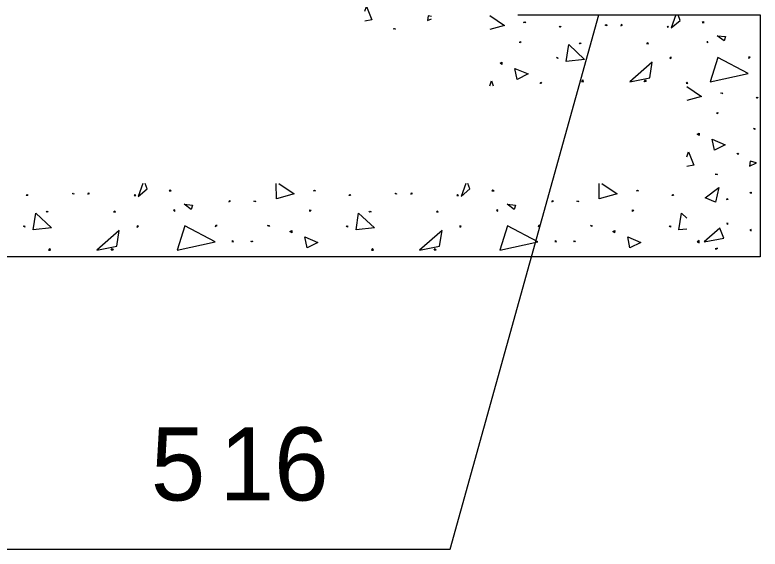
# Model space of a CAD drawing. Extents: x 509.04 to 512.35, y 535.39 to 537.32.
# Drawn here: x 510.1473 to 510.5321, y 536.1225 to 536.3984 of the extents above; entities that cross this region are included whole.
import ezdxf

# ---------------------------------------------------------------- set-up
doc = ezdxf.new("R2010")
doc.units = 0
for name, color, linetype in [('Bridge-Gen-Rail', 7, 'Continuous'), ('Bridge-Rebar-3', 7, 'Continuous'), ('Bridge-Text', 7, 'Continuous'), ('CONNECT', 7, 'Continuous')]:
    doc.layers.add(name, color=color, linetype=linetype)

msp = doc.modelspace()

# ---------------------------------------------------------------- linework, layer by layer
at = {"layer": 'Bridge-Gen-Rail'}
msp.add_line((510.5321, 536.2734), (509.67764, 536.2734), dxfattribs=at)
msp.add_lwpolyline([(510.48004, 536.39833), (510.5321, 536.39833), (510.5321, 536.2734)], dxfattribs=at)
at = {"layer": 'Bridge-Rebar-3'}
msp.add_lwpolyline([(510.40706, 536.39836), (510.49039, 536.39836)], dxfattribs=at)
at = {"layer": 'Bridge-Text'}
msp.add_lwpolyline([(509.80708, 536.12251), (510.372, 536.12251), (510.44878, 536.39833)], dxfattribs=at)
at = {"layer": 'CONNECT'}
for points in [[(510.32799, 536.40021), (510.32886, 536.40273), (510.33153, 536.39587), (510.32799, 536.39515)], [(510.48863, 536.39833), (510.48618, 536.39161), (510.4908, 536.39544), (510.48972, 536.39833)], [(510.36236, 536.39753), (510.36063, 536.39797), (510.36041, 536.39544), (510.36236, 536.39638)], [(510.39247, 536.39811), (510.40012, 536.39291), (510.39247, 536.39075)], [(510.41001, 536.3945), (510.41059, 536.39486), (510.41109, 536.39436), (510.41001, 536.3945)], [(510.50322, 536.3945), (510.50264, 536.39486), (510.50213, 536.39436), (510.50322, 536.3945)], [(510.34258, 536.39125), (510.34323, 536.39133), (510.34388, 536.39104), (510.34258, 536.39125)], [(510.42828, 536.39212), (510.42878, 536.39263), (510.42914, 536.39205), (510.42828, 536.39212)], [(510.45217, 536.39313), (510.45275, 536.39335), (510.4529, 536.3927), (510.45217, 536.39313)], [(510.46105, 536.39313), (510.4604, 536.39335), (510.46026, 536.3927), (510.46105, 536.39313)], [(510.48488, 536.39212), (510.48445, 536.39263), (510.48408, 536.39205), (510.48488, 536.39212)], [(510.50993, 536.38764), (510.51426, 536.38714), (510.51361, 536.3849), (510.50993, 536.38764)], [(510.40806, 536.38389), (510.40806, 536.38454), (510.40871, 536.38447), (510.40806, 536.38389)], [(510.43196, 536.37429), (510.43326, 536.38302), (510.44142, 536.37537), (510.43196, 536.37429)], [(510.43875, 536.38338), (510.43911, 536.38396), (510.43976, 536.38367), (510.43875, 536.38338)], [(510.47441, 536.38338), (510.47405, 536.38396), (510.47347, 536.38367), (510.47441, 536.38338)], [(510.50509, 536.38389), (510.50517, 536.38454), (510.50452, 536.38447), (510.50509, 536.38389)], [(510.4269, 536.37631), (510.42755, 536.37645), (510.42763, 536.3758), (510.4269, 536.37631)], [(510.48632, 536.37631), (510.48567, 536.37645), (510.48553, 536.3758), (510.48632, 536.37631)], [(510.50632, 536.36382), (510.52589, 536.36815), (510.51022, 536.37638), (510.50632, 536.36382)], [(510.52697, 536.3766), (510.52632, 536.37667), (510.52603, 536.37609), (510.52697, 536.3766)], [(510.39781, 536.37342), (510.39882, 536.37393), (510.39875, 536.37277), (510.39781, 536.37342)], [(510.46481, 536.36382), (510.47513, 536.36584), (510.47643, 536.37393), (510.46481, 536.36382)], [(510.40669, 536.36505), (510.40553, 536.37075), (510.41225, 536.36786), (510.40669, 536.36505)], [(510.39247, 536.36172), (510.39333, 536.36425), (510.39434, 536.36172)], [(510.4399, 536.36389), (510.44091, 536.36382), (510.44048, 536.36476), (510.4399, 536.36389)], [(510.47333, 536.36389), (510.47224, 536.36382), (510.47275, 536.36476), (510.47333, 536.36389)], [(510.41846, 536.36302), (510.41882, 536.3636), (510.41932, 536.36317), (510.41846, 536.36302)], [(510.49477, 536.36302), (510.49441, 536.3636), (510.4939, 536.36317), (510.49477, 536.36302)], [(510.49426, 536.36144), (510.50185, 536.35624), (510.49426, 536.35414)], [(510.51174, 536.3579), (510.51231, 536.35819), (510.51282, 536.35775), (510.51174, 536.3579)], [(510.53007, 536.35552), (510.53058, 536.35595), (510.53094, 536.35537), (510.53007, 536.35552)], [(510.50986, 536.34729), (510.50986, 536.34794), (510.51051, 536.34779), (510.50986, 536.34729)], [(510.49953, 536.33682), (510.50062, 536.33732), (510.50055, 536.33617), (510.49953, 536.33682)], [(510.5287, 536.3397), (510.52935, 536.33978), (510.52942, 536.33913), (510.5287, 536.3397)], [(510.50849, 536.32844), (510.50733, 536.33415), (510.51405, 536.33126), (510.50849, 536.32844)], [(510.49426, 536.32505), (510.49513, 536.32758), (510.4978, 536.32072), (510.49426, 536.32007)], [(510.52026, 536.32642), (510.52062, 536.327), (510.52105, 536.32649), (510.52026, 536.32642)], [(510.52668, 536.32028), (510.53029, 536.32202), (510.5269, 536.32288), (510.52668, 536.32028)], [(510.50885, 536.3161), (510.50957, 536.31617), (510.51015, 536.31595), (510.50885, 536.3161)], [(510.21342, 536.31136), (510.21096, 536.30465), (510.21558, 536.30847), (510.2145, 536.31136)], [(510.28359, 536.31136), (510.29154, 536.30595), (510.28237, 536.30335), (510.28229, 536.31136)], [(510.38012, 536.31136), (510.37767, 536.30465), (510.38229, 536.30847), (510.3812, 536.31136)], [(510.45037, 536.31136), (510.45831, 536.30595), (510.44907, 536.30335), (510.449, 536.31136)], [(510.17696, 536.30616), (510.17754, 536.30638), (510.17768, 536.30573), (510.17696, 536.30616)], [(510.18584, 536.30616), (510.18519, 536.30638), (510.18504, 536.30573), (510.18584, 536.30616)], [(510.228, 536.30753), (510.22742, 536.30789), (510.22692, 536.30746), (510.228, 536.30753)], [(510.3015, 536.30753), (510.30208, 536.30789), (510.30251, 536.30746), (510.3015, 536.30753)], [(510.34366, 536.30616), (510.34424, 536.30638), (510.34438, 536.30573), (510.34366, 536.30616)], [(510.35254, 536.30616), (510.35189, 536.30638), (510.35175, 536.30573), (510.35254, 536.30616)], [(510.3947, 536.30753), (510.39413, 536.30789), (510.39362, 536.30746), (510.3947, 536.30753)], [(510.4682, 536.30753), (510.46878, 536.30789), (510.46928, 536.30746), (510.4682, 536.30753)], [(510.50379, 536.30382), (510.51073, 536.30931), (510.50914, 536.30166), (510.50379, 536.30382)], [(510.52675, 536.30664), (510.5274, 536.30686), (510.52748, 536.30621), (510.52675, 536.30664)], [(510.15306, 536.30515), (510.15357, 536.30566), (510.15393, 536.30508), (510.15306, 536.30515)], [(510.20966, 536.30515), (510.20916, 536.30566), (510.2088, 536.30508), (510.20966, 536.30515)], [(510.25869, 536.30219), (510.25804, 536.30241), (510.25782, 536.30176), (510.25869, 536.30219)], [(510.27074, 536.30219), (510.27139, 536.30241), (510.27161, 536.30176), (510.27074, 536.30219)], [(510.31976, 536.30515), (510.32027, 536.30566), (510.32063, 536.30508), (510.31976, 536.30515)], [(510.37637, 536.30515), (510.37586, 536.30566), (510.3755, 536.30508), (510.37637, 536.30515)], [(510.42539, 536.30219), (510.42474, 536.30241), (510.42452, 536.30176), (510.42539, 536.30219)], [(510.43745, 536.30219), (510.4381, 536.30241), (510.43831, 536.30176), (510.43745, 536.30219)], [(510.48647, 536.30515), (510.48697, 536.30566), (510.48733, 536.30508), (510.48647, 536.30515)], [(510.51499, 536.30288), (510.51513, 536.30353), (510.51563, 536.3031), (510.51499, 536.30288)], [(510.23472, 536.30068), (510.23905, 536.30017), (510.2384, 536.29793), (510.23472, 536.30068)], [(510.40142, 536.30068), (510.40575, 536.30017), (510.4051, 536.29793), (510.40142, 536.30068)], [(510.15674, 536.28732), (510.15804, 536.29605), (510.16613, 536.2884), (510.15674, 536.28732)], [(510.16353, 536.29642), (510.16389, 536.29699), (510.16454, 536.2967), (510.16353, 536.29642)], [(510.1992, 536.29642), (510.19883, 536.29699), (510.19826, 536.2967), (510.1992, 536.29642)], [(510.22988, 536.29692), (510.22988, 536.29764), (510.22923, 536.2975), (510.22988, 536.29692)], [(510.29955, 536.29692), (510.29955, 536.29764), (510.3002, 536.2975), (510.29955, 536.29692)], [(510.32345, 536.28732), (510.32475, 536.29605), (510.3329, 536.2884), (510.32345, 536.28732)], [(510.33023, 536.29642), (510.33059, 536.29699), (510.33124, 536.2967), (510.33023, 536.29642)], [(510.3659, 536.29642), (510.36554, 536.29699), (510.36496, 536.2967), (510.3659, 536.29642)], [(510.39658, 536.29692), (510.39665, 536.29764), (510.396, 536.2975), (510.39658, 536.29692)], [(510.46625, 536.29692), (510.46625, 536.29764), (510.4669, 536.2975), (510.46625, 536.29692)], [(510.49426, 536.28775), (510.49015, 536.28732), (510.49145, 536.29605), (510.49426, 536.29346)], [(510.51499, 536.2909), (510.51513, 536.29025), (510.51563, 536.29068), (510.51499, 536.2909)], [(510.15169, 536.28934), (510.15234, 536.28948), (510.15241, 536.28883), (510.15169, 536.28934)], [(510.18959, 536.27692), (510.19992, 536.27887), (510.20114, 536.28696), (510.18959, 536.27692)], [(510.21104, 536.28934), (510.21039, 536.28948), (510.21031, 536.28883), (510.21104, 536.28934)], [(510.23103, 536.27692), (510.25067, 536.28118), (510.23501, 536.28941), (510.23103, 536.27692)], [(510.25175, 536.2897), (510.25103, 536.2897), (510.25074, 536.28912), (510.25175, 536.2897)], [(510.27775, 536.2897), (510.2784, 536.2897), (510.27868, 536.28912), (510.27775, 536.2897)], [(510.2893, 536.28645), (510.29031, 536.28696), (510.29024, 536.2858), (510.2893, 536.28645)], [(510.31839, 536.28934), (510.31904, 536.28948), (510.31911, 536.28883), (510.31839, 536.28934)], [(510.3563, 536.27692), (510.36662, 536.27887), (510.36785, 536.28696), (510.3563, 536.27692)], [(510.37781, 536.28934), (510.37709, 536.28948), (510.37702, 536.28883), (510.37781, 536.28934)], [(510.39774, 536.27692), (510.41737, 536.28118), (510.40171, 536.28941), (510.39774, 536.27692)], [(510.41846, 536.2897), (510.41781, 536.2897), (510.41745, 536.28912), (510.41846, 536.2897)], [(510.44445, 536.2897), (510.4451, 536.2897), (510.44539, 536.28912), (510.44445, 536.2897)], [(510.456, 536.28645), (510.45701, 536.28696), (510.45694, 536.2858), (510.456, 536.28645)], [(510.4851, 536.28934), (510.48575, 536.28948), (510.48582, 536.28883), (510.4851, 536.28934)], [(510.50314, 536.28115), (510.51332, 536.28303), (510.51138, 536.28816), (510.50314, 536.28115)], [(510.52675, 536.28715), (510.5274, 536.28693), (510.52748, 536.28758), (510.52675, 536.28715)], [(510.29818, 536.27815), (510.29702, 536.28378), (510.30374, 536.28089), (510.29818, 536.27815)], [(510.46488, 536.27815), (510.46373, 536.28378), (510.47044, 536.28089), (510.46488, 536.27815)], [(510.2602, 536.28111), (510.25991, 536.28169), (510.25934, 536.2814), (510.2602, 536.28111)], [(510.2693, 536.28111), (510.26952, 536.28169), (510.27009, 536.2814), (510.2693, 536.28111)], [(510.4269, 536.28111), (510.42662, 536.28169), (510.42604, 536.2814), (510.4269, 536.28111)], [(510.436, 536.28111), (510.43622, 536.28169), (510.4368, 536.2814), (510.436, 536.28111)], [(510.49953, 536.28118), (510.50062, 536.28068), (510.50055, 536.28183), (510.49953, 536.28118)], [(510.16469, 536.27692), (510.1657, 536.27685), (510.16526, 536.27779), (510.16469, 536.27692)], [(510.19804, 536.27692), (510.19703, 536.27685), (510.19746, 536.27779), (510.19804, 536.27692)], [(510.33139, 536.27692), (510.3324, 536.27685), (510.33197, 536.27779), (510.33139, 536.27692)], [(510.36474, 536.27692), (510.36373, 536.27685), (510.36424, 536.27779), (510.36474, 536.27692)], [(510.50885, 536.27762), (510.50957, 536.27754), (510.51015, 536.27783), (510.50885, 536.27762)]]:
    msp.add_lwpolyline(points, dxfattribs=at)

# ---------------------------------------------------------------- texts
at = {"layer": 'Bridge-Text'}
for s, p in [('5', (510.2175, 536.14762)), ('16', (510.25304, 536.14762))]:
    msp.add_text(s, height=0.0378, dxfattribs=at).set_placement(p)

doc.saveas('drawing.dxf')
